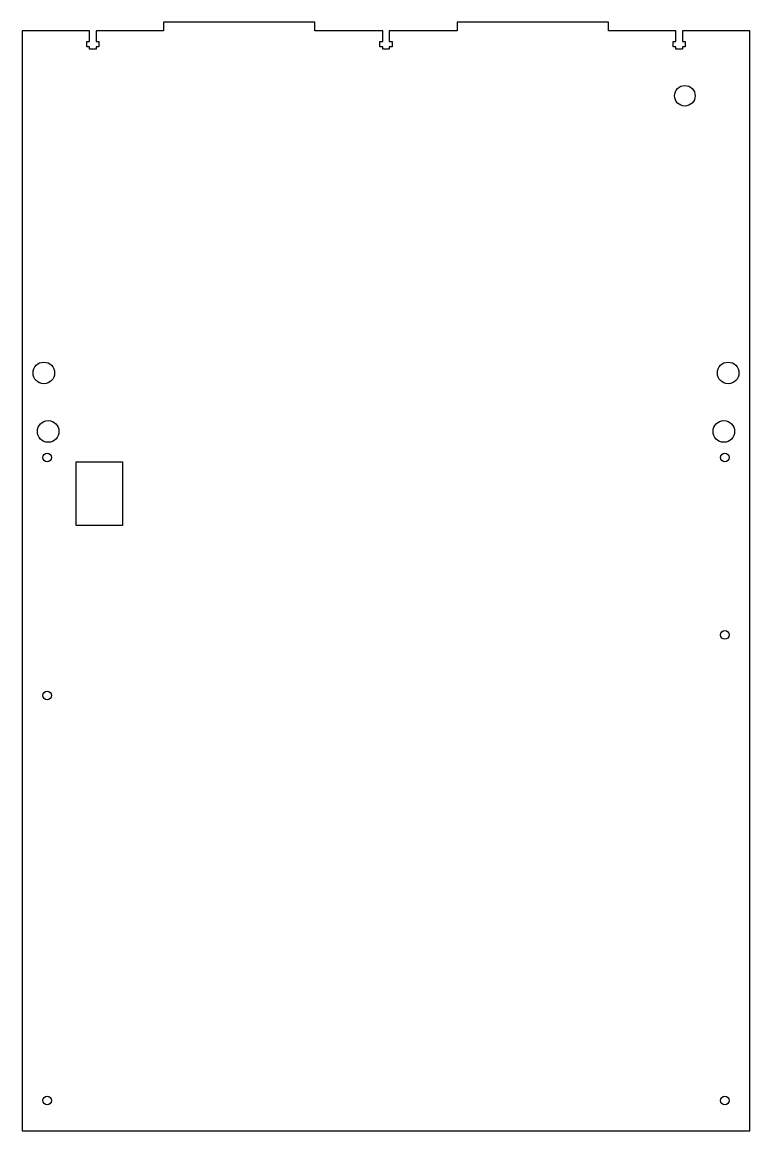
# Model space of a CAD drawing. Header units: millimetres. Extents: x -316 to 20, y -5 to 507.
import ezdxf

# ---------------------------------------------------------------- set-up
doc = ezdxf.new("R2010")
doc.units = ezdxf.units.MM

msp = doc.modelspace()

# ---------------------------------------------------------------- linework, layer by layer
for points in [[(-149.5, 498), (-149.5, 503), (-180.8, 503), (-180.8, 507), (-250.7, 507), (-250.7, 503), (-281.85, 503), (-281.85, 498), (-280.55, 498), (-280.55, 495.55), (-281.85, 495.55), (-281.85, 494.5), (-284.85, 494.5), (-284.85, 495.55), (-286.15, 495.55), (-286.15, 498), (-284.85, 498), (-284.85, 503), (-316, 503), (-316, -5), (20, -5), (20, 503), (-11.15, 503), (-11.15, 498), (-9.85, 498), (-9.85, 495.55), (-11.15, 495.55), (-11.15, 494.5), (-14.15, 494.5), (-14.15, 495.55), (-15.45, 495.55), (-15.45, 498), (-14.15, 498), (-14.15, 503), (-45.3, 503), (-45.3, 507), (-115.2, 507), (-115.2, 503), (-146.5, 503), (-146.5, 498), (-145.2, 498), (-145.2, 495.55), (-146.5, 495.55), (-146.5, 494.5), (-149.5, 494.5), (-149.5, 495.55), (-150.8, 495.55), (-150.8, 498)], [(-291, 274.6), (-291, 304), (-269.6, 304), (-269.6, 274.6)]]:
    msp.add_lwpolyline(points, close=True)
for centre, radius in [((-10, 473), 4.75), ((-306, 345), 5), ((10, 345), 5), ((-304, 318), 5), ((8, 318), 5), ((-304.5, 306), 2), ((8.5, 306), 2), ((8.5, 224), 2), ((-304.5, 196), 2), ((-304.5, 9), 2), ((8.5, 9), 2)]:
    msp.add_circle(centre, radius)

doc.saveas('drawing.dxf')
